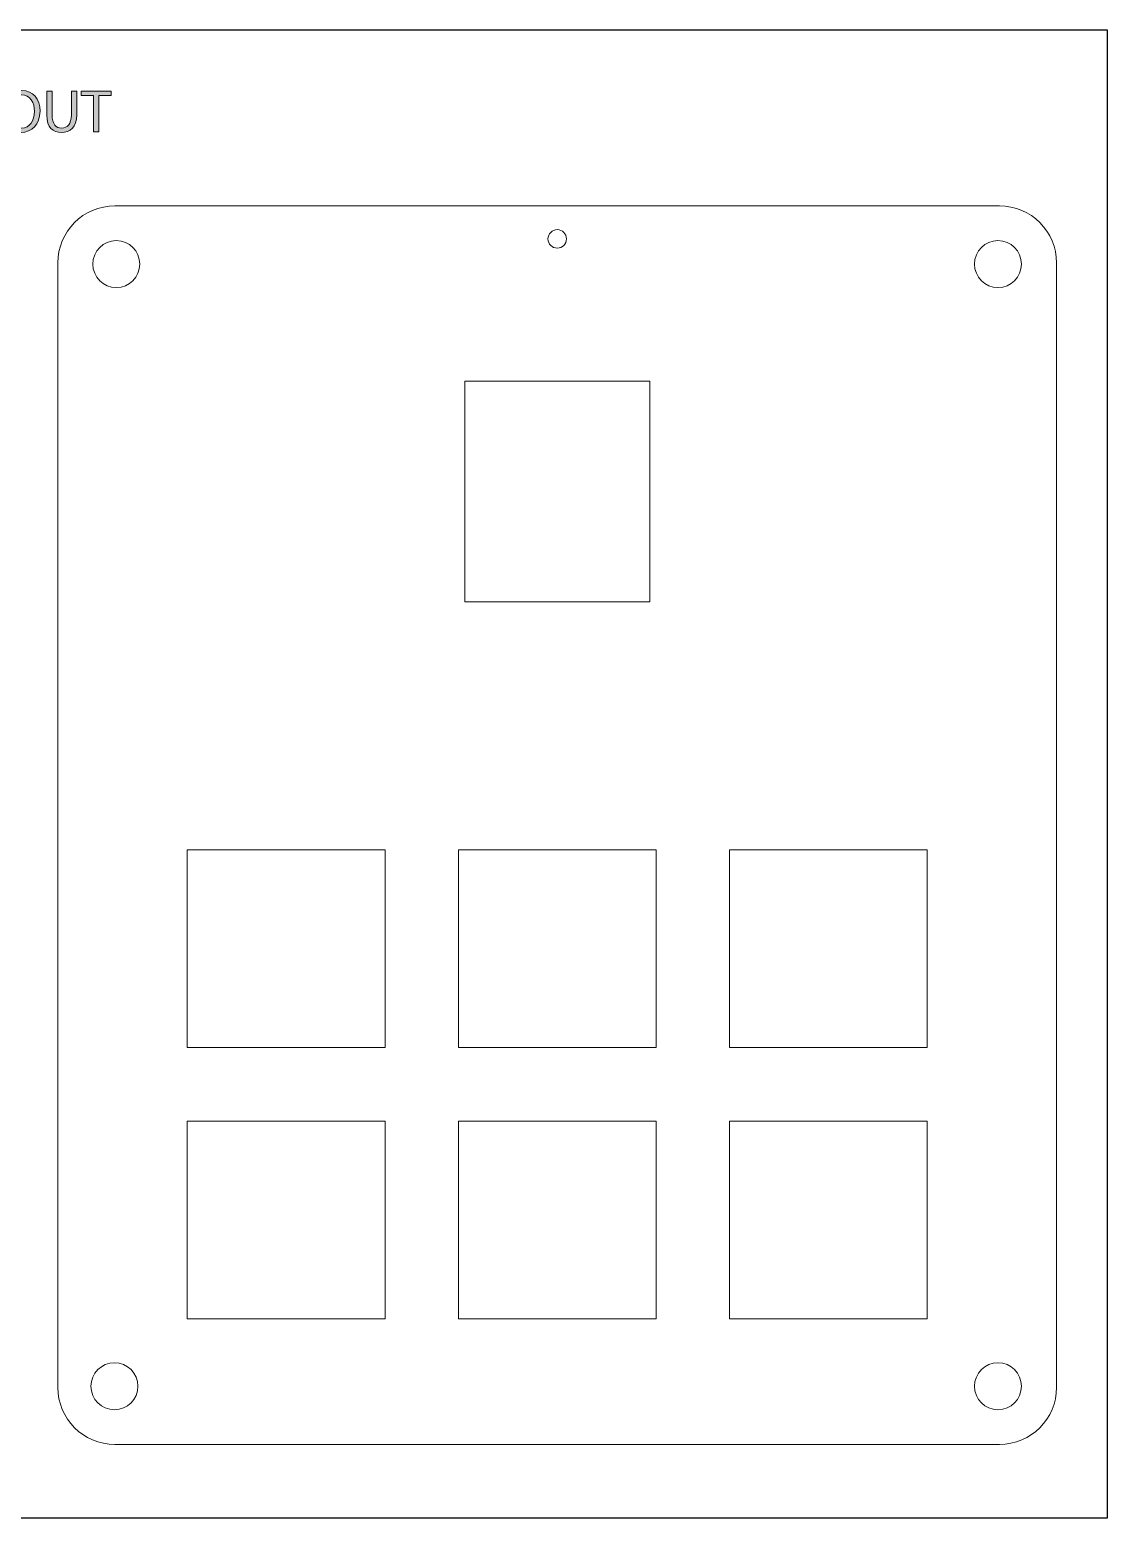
# Model space of a CAD drawing. Header units: millimetres. Extents: x 12 to 403, y 61 to 367.
# Drawn here: x 161.4 to 237.2, y 149.6 to 254.2 of the extents above; entities that cross this region are included whole.
import ezdxf

# ---------------------------------------------------------------- set-up
doc = ezdxf.new("R2010")
doc.units = ezdxf.units.MM
doc.header["$MEASUREMENT"] = 0
doc.layers.add('TopPasteMaskLayer', color=7, linetype='Continuous', lineweight=0)

# ---------------------------------------------------------------- blocks, each defined once
blk = doc.blocks.new('Block_1')
at = {"layer": 'TopPasteMaskLayer', "true_color": 0x000000, "transparency": 33554687}
h = blk.add_hatch(color=18, dxfattribs=at)
h.dxf.hatch_style = 2
edge = h.paths.add_edge_path()
edge.add_spline(control_points=[(159.96, 248.47), (159.96, 247.86), (160.29, 247.32), (160.87, 247.32), (161.45, 247.32), (161.78, 247.85), (161.78, 248.5), (161.78, 249.07), (161.48, 249.66), (160.87, 249.66), (160.26, 249.66), (159.96, 249.1), (159.96, 248.47)], knot_values=[0, 0, 0, 0, 1, 1, 1, 2, 2, 2, 3, 3, 3, 4, 4, 4, 4], degree=3, periodic=0)
edge = h.paths.add_edge_path()
edge.add_spline(control_points=[(162.17, 248.52), (162.17, 247.54), (161.57, 247.02), (160.84, 247.02), (160.09, 247.02), (159.56, 247.6), (159.56, 248.46), (159.56, 249.37), (160.13, 249.96), (160.89, 249.96), (161.67, 249.96), (162.17, 249.36), (162.17, 248.52)], knot_values=[0, 0, 0, 0, 1, 1, 1, 2, 2, 2, 3, 3, 3, 4, 4, 4, 4], degree=3, periodic=0)
h = blk.add_hatch(color=18, dxfattribs=at)
h.dxf.hatch_style = 2
edge = h.paths.add_edge_path()
edge.add_spline(control_points=[(163.02, 249.91), (163.02, 249.91), (163.02, 248.23), (163.02, 248.23), (163.02, 247.59), (163.3, 247.32), (163.68, 247.32), (164.1, 247.32), (164.37, 247.6), (164.37, 248.23), (164.37, 248.23), (164.37, 249.91), (164.37, 249.91), (164.37, 249.91), (164.75, 249.91), (164.75, 249.91), (164.75, 249.91), (164.75, 248.25), (164.75, 248.25), (164.75, 247.38), (164.29, 247.02), (163.67, 247.02), (163.08, 247.02), (162.64, 247.35), (162.64, 248.24), (162.64, 248.24), (162.64, 249.91), (162.64, 249.91), (162.64, 249.91), (163.02, 249.91), (163.02, 249.91)], knot_values=[0, 0, 0, 0, 1, 1, 1, 2, 2, 2, 3, 3, 3, 4, 4, 4, 5, 5, 5, 6, 6, 6, 7, 7, 7, 8, 8, 8, 9, 9, 9, 10, 10, 10, 10], degree=3, periodic=0)
h = blk.add_hatch(color=18, dxfattribs=at)
h.dxf.hatch_style = 2
edge = h.paths.add_edge_path()
edge.add_spline(control_points=[(165.93, 249.6), (165.93, 249.6), (165.06, 249.6), (165.06, 249.6), (165.06, 249.6), (165.06, 249.91), (165.06, 249.91), (165.06, 249.91), (167.17, 249.91), (167.17, 249.91), (167.17, 249.91), (167.17, 249.6), (167.17, 249.6), (167.17, 249.6), (166.3, 249.6), (166.3, 249.6), (166.3, 249.6), (166.3, 247.06), (166.3, 247.06), (166.3, 247.06), (165.93, 247.06), (165.93, 247.06), (165.93, 247.06), (165.93, 249.6), (165.93, 249.6)], knot_values=[0, 0, 0, 0, 1, 1, 1, 2, 2, 2, 3, 3, 3, 4, 4, 4, 5, 5, 5, 6, 6, 6, 7, 7, 7, 8, 8, 8, 8], degree=3, periodic=0)
at = {"layer": 'TopPasteMaskLayer'}
for points, knots in [([(162.17, 248.52), (162.17, 247.54), (161.57, 247.02), (160.84, 247.02), (160.09, 247.02), (159.56, 247.6), (159.56, 248.46), (159.56, 249.37), (160.13, 249.96), (160.89, 249.96), (161.67, 249.96), (162.17, 249.36), (162.17, 248.52)], [0, 0, 0, 0, 1, 1, 1, 2, 2, 2, 3, 3, 3, 4, 4, 4, 4]), ([(159.96, 248.47), (159.96, 247.86), (160.29, 247.32), (160.87, 247.32), (161.45, 247.32), (161.78, 247.85), (161.78, 248.5), (161.78, 249.07), (161.48, 249.66), (160.87, 249.66), (160.26, 249.66), (159.96, 249.1), (159.96, 248.47)], [0, 0, 0, 0, 1, 1, 1, 2, 2, 2, 3, 3, 3, 4, 4, 4, 4]), ([(163.02, 249.91), (163.02, 249.91), (163.02, 248.23), (163.02, 248.23), (163.02, 247.59), (163.3, 247.32), (163.68, 247.32), (164.1, 247.32), (164.37, 247.6), (164.37, 248.23), (164.37, 248.23), (164.37, 249.91), (164.37, 249.91), (164.37, 249.91), (164.75, 249.91), (164.75, 249.91), (164.75, 249.91), (164.75, 248.25), (164.75, 248.25), (164.75, 247.38), (164.29, 247.02), (163.67, 247.02), (163.08, 247.02), (162.64, 247.35), (162.64, 248.24), (162.64, 248.24), (162.64, 249.91), (162.64, 249.91), (162.64, 249.91), (163.02, 249.91), (163.02, 249.91)], [0, 0, 0, 0, 1, 1, 1, 2, 2, 2, 3, 3, 3, 4, 4, 4, 5, 5, 5, 6, 6, 6, 7, 7, 7, 8, 8, 8, 9, 9, 9, 10, 10, 10, 10]), ([(165.93, 249.6), (165.93, 249.6), (165.06, 249.6), (165.06, 249.6), (165.06, 249.6), (165.06, 249.91), (165.06, 249.91), (165.06, 249.91), (167.17, 249.91), (167.17, 249.91), (167.17, 249.91), (167.17, 249.6), (167.17, 249.6), (167.17, 249.6), (166.3, 249.6), (166.3, 249.6), (166.3, 249.6), (166.3, 247.06), (166.3, 247.06), (166.3, 247.06), (165.93, 247.06), (165.93, 247.06), (165.93, 247.06), (165.93, 249.6), (165.93, 249.6)], [0, 0, 0, 0, 1, 1, 1, 2, 2, 2, 3, 3, 3, 4, 4, 4, 5, 5, 5, 6, 6, 6, 7, 7, 7, 8, 8, 8, 8])]:
    blk.add_open_spline(points, degree=3, knots=knots, dxfattribs=at)

msp = doc.modelspace()

# ---------------------------------------------------------------- linework, layer by layer
at = {"layer": 'TopPasteMaskLayer', "color": 250, "lineweight": 25, "true_color": 0x1d1d1b}
msp.add_lwpolyline([(237.18, 149.61), (12.37, 149.61), (12.37, 254.23), (237.18, 254.23)], close=True, dxfattribs=at)
at = {"layer": 'TopPasteMaskLayer', "color": 250, "lineweight": 9, "true_color": 0x1d1d1b}
for points in [[(205.02, 214.02), (192.02, 214.02), (192.02, 229.52), (205.02, 229.52), (205.02, 214.02)], [(186.42, 182.7), (172.52, 182.7), (172.52, 196.6), (186.42, 196.6), (186.42, 182.7)], [(205.47, 182.7), (191.57, 182.7), (191.57, 196.6), (205.47, 196.6), (205.47, 182.7)], [(224.53, 182.7), (210.63, 182.7), (210.63, 196.6), (224.53, 196.6), (224.53, 182.7)], [(186.42, 163.63), (172.52, 163.63), (172.52, 177.53), (186.42, 177.53), (186.42, 163.63)], [(205.47, 163.63), (191.57, 163.63), (191.57, 177.53), (205.47, 177.53), (205.47, 163.63)], [(224.53, 163.63), (210.63, 163.63), (210.63, 177.53), (224.53, 177.53), (224.53, 163.63)]]:
    msp.add_lwpolyline(points, close=True, dxfattribs=at)
for centre, radius in [((198.52, 239.53), 0.65), ((167.53, 237.76), 1.65), ((229.5, 237.76), 1.65), ((167.4, 158.89), 1.65), ((229.5, 158.89), 1.65)]:
    msp.add_circle(centre, radius, dxfattribs=at)
msp.add_open_spline([(233.62, 158.81), (233.62, 158.81), (233.62, 237.84), (233.62, 237.84), (233.62, 240.05), (231.82, 241.85), (229.6, 241.85), (229.6, 241.85), (229.6, 241.85), (229.6, 241.85), (229.6, 241.85), (229.6, 241.85), (229.6, 241.85), (229.6, 241.85), (167.43, 241.85), (167.43, 241.85), (167.43, 241.85), (167.43, 241.85), (167.43, 241.85), (165.21, 241.85), (163.42, 240.05), (163.42, 237.84), (163.42, 237.84), (163.42, 158.81), (163.42, 158.81), (163.42, 156.6), (165.21, 154.8), (167.43, 154.8), (167.43, 154.8), (167.43, 154.8), (167.43, 154.8), (167.43, 154.8), (167.43, 154.8), (167.43, 154.8), (167.43, 154.8), (229.6, 154.8), (229.6, 154.8), (229.6, 154.8), (229.6, 154.8), (229.6, 154.8), (231.82, 154.8), (233.62, 156.6), (233.62, 158.81), (233.62, 158.81), (233.62, 158.81), (233.62, 158.81)], degree=3, knots=[0, 0, 0, 0, 1, 1, 1, 2, 2, 2, 3, 3, 3, 4, 4, 4, 5, 5, 5, 6, 6, 6, 7, 7, 7, 8, 8, 8, 9, 9, 9, 10, 10, 10, 11, 11, 11, 12, 12, 12, 13, 13, 13, 14, 14, 14, 15, 15, 15, 15], dxfattribs=at)

# ---------------------------------------------------------------- block references
at = {"layer": 'TopPasteMaskLayer'}
msp.add_blockref('Block_1', (0, 0), dxfattribs=at)

doc.saveas('drawing.dxf')
